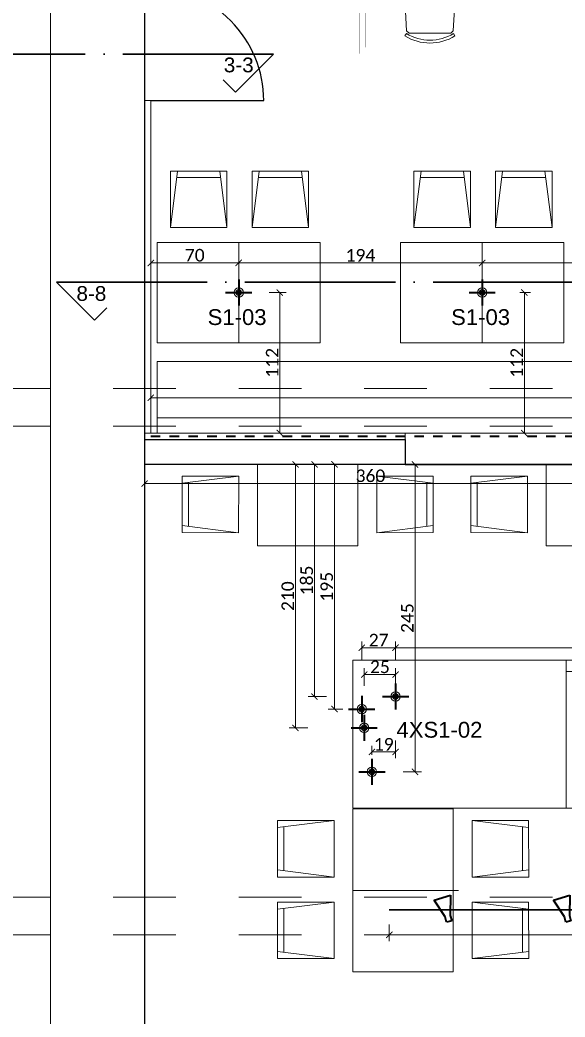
# Model space of a CAD drawing. Header units: centimetres. Extents: x -26724 to 60145, y -23645 to 6771.
# Drawn here: x -6089 to -5655, y 1013 to 1808 of the extents above; entities that cross this region are included whole.
import ezdxf

# ---------------------------------------------------------------- set-up
doc = ezdxf.new("R2010")
doc.units = ezdxf.units.CM
for name, pattern in [('ACAD_ISO04W100', [30, 24, -3, 0, -3]), ('AUSGEZOGEN', [0]), ('DALEKOVOD_VN', [5, 2.5, -2.5])]:
    doc.linetypes.add(name, pattern=pattern)
for name, color, linetype, lineweight in [('2.IZGLED', 7, 'Continuous', 13), ('4.KOTE', 88, 'Continuous', 15), ('IZGLED', 252, 'Continuous', 13), ('namjestaj', 150, 'Continuous', 5), ('zid', 7, 'Continuous', 40)]:
    doc.layers.add(name, color=color, linetype=linetype, lineweight=lineweight)
doc.layers.add('3.IZGLED 2', color=7, linetype='Continuous', lineweight=9, true_color=0x4a4a4a)
doc.layers.add('IZGLED 2', color=253, linetype='Continuous', lineweight=9, true_color=0x828282)
doc.styles.add('0.12', font='arial.ttf', dxfattribs={"height": 0.12})
doc.styles.add('0.15', font='arial.ttf', dxfattribs={"height": 0.15})
doc.styles.get("Standard").update_dxf_attribs({"font": 'calibri.ttf'})
doc.dimstyles.new('ja 1 50', dxfattribs={"dimtxt": 10, "dimasz": 5, "dimexe": 5, "dimexo": 5, "dimgap": 1, "dimtad": 1, "dimdec": 0, "dimtxsty": 'Standard', "dimblk": 'ARCHTICK', "dimcen": 2.5, "dimclrd": 256, "dimclrt": 7, "dimadec": 0, "dimazin": 0, "dimtfac": 1, "dimtdec": 0, "dimtix": 1, "dimtmove": 1, "dimatfit": 3, "dimldrblk": 'ARCHTICK', "dimfxl": 10, "dimfxlon": 1, "dimlwd": 0, "dimlwe": 9, "dimarcsym": 0})

# ---------------------------------------------------------------- blocks, each defined once
blk = doc.blocks.new('efrrf')
at = {"layer": 'IZGLED'}
for q in [(32062.56, -5174.7), (32065.95, -5174.7), (32062.56, -5178.09), (32065.95, -5178.09)]:
    blk.add_line((32064.26, -5176.4), q, dxfattribs=at)
at = {"layer": 'IZGLED', "extrusion": (0, 0, -1)}
for major_axis, start_param, end_param in [((-2.83, 2.83), 3.926991, 7.068583), ((-1.7, 1.7), 4.712389, 10.995574), ((2.83, 2.83), -0.785398, 2.356194)]:
    blk.add_ellipse((32064.26, -5176.4), major_axis=major_axis, ratio=1, start_param=start_param, end_param=end_param, dxfattribs=at)
at = {"layer": 'zid'}
for p, q in [((32064.26, -5187.54), (32064.26, -5165.25)), ((32075.41, -5176.4), (32053.11, -5176.4))]:
    blk.add_line(p, q, dxfattribs=at)
blk = doc.blocks.new('sfsf')
at = {"layer": 'zid'}
for p, q in [((6629802.9, 4926719.6), (6629787.56, 4926723.97)), ((6629787.56, 4926723.97), (6629787.56, 4926710.35)), ((6629807.32, 4926719.81), (6629802.9, 4926719.6)), ((6629807.32, 4926715.42), (6629807.32, 4926719.81)), ((6629787.56, 4926710.35), (6629803.02, 4926715.42)), ((6629803.02, 4926715.42), (6629807.32, 4926715.42))]:
    blk.add_line(p, q, dxfattribs=at)
blk = doc.blocks.new('_ArchTick')
at = {"color": 0, "linetype": 'ByBlock', "const_width": 0.15}
blk.add_lwpolyline([(-0.5, -0.5), (0.5, 0.5)], dxfattribs=at)
blk = doc.blocks.new('*D1952')
at = {"layer": '4.KOTE', "color": 0, "lineweight": 9, "transparency": 16777216}
for p, q in [((-6932.92, 1219), (-6922.82, 1219)), ((-6917.82, 618.87), (-6932.82, 618.87))]:
    blk.add_line(p, q, dxfattribs=at)
at = {"layer": '4.KOTE', "lineweight": 0, "transparency": 16777216}
blk.add_line((-6927.82, 1219), (-6927.82, 618.87), dxfattribs=at)
at = {"layer": 'Defpoints', "color": 0, "transparency": 16777216}
for p in [(-6937.92, 1219), (-6927.82, 618.87), (-5265.1, 618.87, 13.5)]:
    blk.add_point(p, dxfattribs=at)
at = {"layer": '4.KOTE', "lineweight": 0, "transparency": 16777216, "xscale": 5, "yscale": 5, "zscale": 5}
for p, rotation in [((-6927.82, 1219), 90), ((-6927.82, 618.87), 270)]:
    blk.add_blockref('_ArchTick', p, dxfattribs=dict(at, rotation=rotation))
at = {"layer": '4.KOTE', "color": 7, "transparency": 16777216, "insert": (-6933.95, 918.93), "char_height": 10, "attachment_point": 5, "rotation": 90}
blk.add_mtext('600', dxfattribs=at)
blk = doc.blocks.new('*D1989')
at = {"layer": '4.KOTE', "color": 0, "lineweight": 9, "transparency": 16777216}
for p, q in [((-5630.1, 1448.1), (-5630.1, 1433.68)), ((-5990.1, 1440.42), (-5990.1, 1443.68))]:
    blk.add_line(p, q, dxfattribs=at)
at = {"layer": '4.KOTE', "lineweight": 0, "transparency": 16777216}
blk.add_line((-5630.1, 1438.68), (-5990.1, 1438.68), dxfattribs=at)
at = {"layer": 'Defpoints', "color": 0, "transparency": 16777216}
for p in [(-5630.1, 1480.81, 13.5), (-5990.1, 1438.68, 13.5), (-5990.1, 1438.68)]:
    blk.add_point(p, dxfattribs=at)
at = {"layer": '4.KOTE', "lineweight": 0, "transparency": 16777216, "xscale": 5, "yscale": 5, "zscale": 5, "rotation": 180}
blk.add_blockref('_ArchTick', (-5990.1, 1438.68), dxfattribs=at)
at = {"layer": '4.KOTE', "lineweight": 0, "transparency": 16777216, "xscale": 5, "yscale": 5, "zscale": 5}
blk.add_blockref('_ArchTick', (-5630.1, 1438.68), dxfattribs=at)
at = {"layer": '4.KOTE', "color": 7, "transparency": 16777216, "insert": (-5810.1, 1444.81), "char_height": 10, "attachment_point": 5}
blk.add_mtext('360', dxfattribs=at)
blk = doc.blocks.new('*D1990')
at = {"layer": '4.KOTE', "color": 0, "lineweight": 9, "transparency": 16777216}
for p, q in [((-5985.1, 1498.1), (-5985.1, 1511.99)), ((-5265.1, 1499.45), (-5265.1, 1511.99))]:
    blk.add_line(p, q, dxfattribs=at)
at = {"layer": '4.KOTE', "lineweight": 0, "transparency": 16777216}
blk.add_line((-5985.1, 1506.99), (-5265.1, 1506.99), dxfattribs=at)
at = {"layer": 'Defpoints', "color": 0, "transparency": 16777216}
for p in [(-5265.1, 1506.99), (-5265.1, 1491.39, 13.5), (-5985.1, 1478.89, 13.5)]:
    blk.add_point(p, dxfattribs=at)
at = {"layer": '4.KOTE', "lineweight": 0, "transparency": 16777216, "xscale": 5, "yscale": 5, "zscale": 5, "rotation": 180}
blk.add_blockref('_ArchTick', (-5985.1, 1506.99), dxfattribs=at)
at = {"layer": '4.KOTE', "lineweight": 0, "transparency": 16777216, "xscale": 5, "yscale": 5, "zscale": 5}
blk.add_blockref('_ArchTick', (-5265.1, 1506.99), dxfattribs=at)
at = {"layer": '4.KOTE', "color": 7, "transparency": 16777216, "insert": (-5625.1, 1513.12), "char_height": 10, "attachment_point": 5}
blk.add_mtext('720', dxfattribs=at)
blk = doc.blocks.new('*D2001')
at = {"layer": '4.KOTE', "color": 0, "lineweight": 9, "transparency": 16777216}
for p, q in [((-5890.82, 1590.91), (-5877.37, 1590.91)), ((-5886.12, 1478.89), (-5877.37, 1478.89))]:
    blk.add_line(p, q, dxfattribs=at)
at = {"layer": '4.KOTE', "lineweight": 0, "transparency": 16777216}
blk.add_line((-5882.37, 1478.89), (-5882.37, 1590.91), dxfattribs=at)
at = {"layer": 'Defpoints', "color": 0, "transparency": 16777216}
for p in [(-5904.67, 1590.91, 13.5), (-5882.37, 1590.91), (-5889.45, 1478.89, 13.5)]:
    blk.add_point(p, dxfattribs=at)
at = {"layer": '4.KOTE', "lineweight": 0, "transparency": 16777216, "xscale": 5, "yscale": 5, "zscale": 5}
for p, rotation in [((-5882.37, 1590.91), 90), ((-5882.37, 1478.89), 270)]:
    blk.add_blockref('_ArchTick', p, dxfattribs=dict(at, rotation=rotation))
at = {"layer": '4.KOTE', "color": 7, "transparency": 16777216, "insert": (-5888.42, 1534.9), "char_height": 10, "attachment_point": 5, "rotation": 90}
blk.add_mtext('112', dxfattribs=at)
blk = doc.blocks.new('*D2002')
at = {"layer": '4.KOTE', "color": 0, "lineweight": 9, "transparency": 16777216}
for p, q in [((-5691.09, 1590.91), (-5682.53, 1590.91)), ((-5695.79, 1478.89), (-5682.53, 1478.89))]:
    blk.add_line(p, q, dxfattribs=at)
at = {"layer": '4.KOTE', "lineweight": 0, "transparency": 16777216}
blk.add_line((-5687.53, 1590.91), (-5687.53, 1478.89), dxfattribs=at)
at = {"layer": 'Defpoints', "color": 0, "transparency": 16777216}
for p in [(-5710.67, 1590.91, 40.5), (-5708.04, 1478.89, 13.5), (-5687.53, 1478.89)]:
    blk.add_point(p, dxfattribs=at)
at = {"layer": '4.KOTE', "lineweight": 0, "transparency": 16777216, "xscale": 5, "yscale": 5, "zscale": 5}
for p, rotation in [((-5687.53, 1590.91), 90), ((-5687.53, 1478.89), 270)]:
    blk.add_blockref('_ArchTick', p, dxfattribs=dict(at, rotation=rotation))
at = {"layer": '4.KOTE', "color": 7, "transparency": 16777216, "insert": (-5693.58, 1534.9), "char_height": 10, "attachment_point": 5, "rotation": 90}
blk.add_mtext('112', dxfattribs=at)
blk = doc.blocks.new('*D2007')
at = {"layer": '4.KOTE', "color": 0, "lineweight": 9, "transparency": 16777216}
for p, q in [((-5721.1, 1604.53), (-5721.1, 1619.53)), ((-5528.1, 1611.15), (-5528.1, 1619.53))]:
    blk.add_line(p, q, dxfattribs=at)
at = {"layer": '4.KOTE', "lineweight": 0, "transparency": 16777216}
blk.add_line((-5528.1, 1614.53), (-5721.1, 1614.53), dxfattribs=at)
at = {"layer": 'Defpoints', "color": 0, "transparency": 16777216}
for p in [(-5721.1, 1614.53), (-5721.1, 1599.29), (-5528.1, 1601.34, 27)]:
    blk.add_point(p, dxfattribs=at)
at = {"layer": '4.KOTE', "lineweight": 0, "transparency": 16777216, "xscale": 5, "yscale": 5, "zscale": 5, "rotation": 180}
blk.add_blockref('_ArchTick', (-5721.1, 1614.53), dxfattribs=at)
at = {"layer": '4.KOTE', "lineweight": 0, "transparency": 16777216, "xscale": 5, "yscale": 5, "zscale": 5}
blk.add_blockref('_ArchTick', (-5528.1, 1614.53), dxfattribs=at)
at = {"layer": '4.KOTE', "color": 7, "transparency": 16777216, "insert": (-5624.6, 1620.65), "char_height": 10, "attachment_point": 5}
blk.add_mtext('193', dxfattribs=at)
blk = doc.blocks.new('*D2008')
at = {"layer": '4.KOTE', "color": 0, "lineweight": 9, "transparency": 16777216}
for p, q in [((-5915.1, 1604.53), (-5915.1, 1619.53)), ((-5721.1, 1604.53), (-5721.1, 1619.53))]:
    blk.add_line(p, q, dxfattribs=at)
at = {"layer": '4.KOTE', "lineweight": 0, "transparency": 16777216}
blk.add_line((-5721.1, 1614.53), (-5915.1, 1614.53), dxfattribs=at)
at = {"layer": 'Defpoints', "color": 0, "transparency": 16777216}
for p in [(-5915.1, 1614.53), (-5915.1, 1599.29), (-5721.1, 1599.29)]:
    blk.add_point(p, dxfattribs=at)
at = {"layer": '4.KOTE', "lineweight": 0, "transparency": 16777216, "xscale": 5, "yscale": 5, "zscale": 5, "rotation": 180}
blk.add_blockref('_ArchTick', (-5915.1, 1614.53), dxfattribs=at)
at = {"layer": '4.KOTE', "lineweight": 0, "transparency": 16777216, "xscale": 5, "yscale": 5, "zscale": 5}
blk.add_blockref('_ArchTick', (-5721.1, 1614.53), dxfattribs=at)
at = {"layer": '4.KOTE', "color": 7, "transparency": 16777216, "insert": (-5818.1, 1620.65), "char_height": 10, "attachment_point": 5}
blk.add_mtext('194', dxfattribs=at)
blk = doc.blocks.new('*D2009')
at = {"layer": '4.KOTE', "color": 0, "lineweight": 9, "transparency": 16777216}
for p, q in [((-5985.1, 1604.53), (-5985.1, 1619.53)), ((-5915.1, 1604.53), (-5915.1, 1619.53))]:
    blk.add_line(p, q, dxfattribs=at)
at = {"layer": '4.KOTE', "lineweight": 0, "transparency": 16777216}
blk.add_line((-5915.1, 1614.53), (-5985.1, 1614.53), dxfattribs=at)
at = {"layer": 'Defpoints', "color": 0, "transparency": 16777216}
for p in [(-5985.1, 1614.53), (-5985.1, 1599.29), (-5915.1, 1599.29)]:
    blk.add_point(p, dxfattribs=at)
at = {"layer": '4.KOTE', "lineweight": 0, "transparency": 16777216, "xscale": 5, "yscale": 5, "zscale": 5, "rotation": 180}
blk.add_blockref('_ArchTick', (-5985.1, 1614.53), dxfattribs=at)
at = {"layer": '4.KOTE', "lineweight": 0, "transparency": 16777216, "xscale": 5, "yscale": 5, "zscale": 5}
blk.add_blockref('_ArchTick', (-5915.1, 1614.53), dxfattribs=at)
at = {"layer": '4.KOTE', "color": 7, "transparency": 16777216, "insert": (-5950.1, 1620.65), "char_height": 10, "attachment_point": 5}
blk.add_mtext('70', dxfattribs=at)
blk = doc.blocks.new('*D2010')
at = {"layer": '4.KOTE', "color": 0, "lineweight": 9, "transparency": 16777216}
for p, q in [((-5790.1, 1298.37), (-5790.1, 1312.82)), ((-5265.1, 1298.37), (-5265.1, 1312.82))]:
    blk.add_line(p, q, dxfattribs=at)
at = {"layer": '4.KOTE', "lineweight": 0, "transparency": 16777216}
blk.add_line((-5790.1, 1307.82), (-5265.1, 1307.82), dxfattribs=at)
at = {"layer": 'Defpoints', "color": 0, "transparency": 16777216}
for p in [(-5265.1, 1307.82), (-5790.1, 1264.31, 13.5), (-5265.1, 1264.31, 13.5)]:
    blk.add_point(p, dxfattribs=at)
at = {"layer": '4.KOTE', "lineweight": 0, "transparency": 16777216, "xscale": 5, "yscale": 5, "zscale": 5, "rotation": 180}
blk.add_blockref('_ArchTick', (-5790.1, 1307.82), dxfattribs=at)
at = {"layer": '4.KOTE', "lineweight": 0, "transparency": 16777216, "xscale": 5, "yscale": 5, "zscale": 5}
blk.add_blockref('_ArchTick', (-5265.1, 1307.82), dxfattribs=at)
at = {"layer": '4.KOTE', "color": 7, "transparency": 16777216, "insert": (-5527.6, 1313.94), "char_height": 10, "attachment_point": 5}
blk.add_mtext('525', dxfattribs=at)
blk = doc.blocks.new('*D2011')
at = {"layer": '4.KOTE', "color": 0, "lineweight": 9, "transparency": 16777216}
for p, q in [((-5817.1, 1298.2), (-5817.1, 1312.82)), ((-5790.1, 1298.37), (-5790.1, 1312.82))]:
    blk.add_line(p, q, dxfattribs=at)
at = {"layer": '4.KOTE', "lineweight": 0, "transparency": 16777216}
blk.add_line((-5790.1, 1307.82), (-5817.1, 1307.82), dxfattribs=at)
at = {"layer": 'Defpoints', "color": 0, "transparency": 16777216}
for p in [(-5817.1, 1307.82), (-5790.1, 1264.31, 13.5), (-5817.1, 1254.31, 13.5)]:
    blk.add_point(p, dxfattribs=at)
at = {"layer": '4.KOTE', "lineweight": 0, "transparency": 16777216, "xscale": 5, "yscale": 5, "zscale": 5, "rotation": 180}
blk.add_blockref('_ArchTick', (-5817.1, 1307.82), dxfattribs=at)
at = {"layer": '4.KOTE', "lineweight": 0, "transparency": 16777216, "xscale": 5, "yscale": 5, "zscale": 5}
blk.add_blockref('_ArchTick', (-5790.1, 1307.82), dxfattribs=at)
at = {"layer": '4.KOTE', "color": 7, "transparency": 16777216, "insert": (-5803.6, 1313.89), "char_height": 10, "attachment_point": 5}
blk.add_mtext('27', dxfattribs=at)
blk = doc.blocks.new('*D2012')
at = {"layer": '4.KOTE', "color": 0, "lineweight": 9, "transparency": 16777216}
for p, q in [((-5815.1, 1277.29), (-5815.1, 1291.38)), ((-5790.1, 1277.61), (-5790.1, 1291.38))]:
    blk.add_line(p, q, dxfattribs=at)
at = {"layer": '4.KOTE', "lineweight": 0, "transparency": 16777216}
blk.add_line((-5815.1, 1286.38), (-5790.1, 1286.38), dxfattribs=at)
at = {"layer": 'Defpoints', "color": 0, "transparency": 16777216}
for p in [(-5790.1, 1286.38), (-5790.1, 1260.08, 13.5), (-5815.1, 1254.31, 13.5)]:
    blk.add_point(p, dxfattribs=at)
at = {"layer": '4.KOTE', "lineweight": 0, "transparency": 16777216, "xscale": 5, "yscale": 5, "zscale": 5, "rotation": 180}
blk.add_blockref('_ArchTick', (-5815.1, 1286.38), dxfattribs=at)
at = {"layer": '4.KOTE', "lineweight": 0, "transparency": 16777216, "xscale": 5, "yscale": 5, "zscale": 5}
blk.add_blockref('_ArchTick', (-5790.1, 1286.38), dxfattribs=at)
at = {"layer": '4.KOTE', "color": 7, "transparency": 16777216, "insert": (-5802.6, 1292.5), "char_height": 10, "attachment_point": 5}
blk.add_mtext('25', dxfattribs=at)
blk = doc.blocks.new('*D2013')
at = {"layer": '4.KOTE', "color": 0, "lineweight": 9, "transparency": 16777216}
for p, q in [((-5790.1, 1233.87), (-5790.1, 1219.71)), ((-5808.94, 1222.36), (-5808.94, 1229.71))]:
    blk.add_line(p, q, dxfattribs=at)
at = {"layer": '4.KOTE', "lineweight": 0, "transparency": 16777216}
blk.add_line((-5808.94, 1224.71), (-5790.1, 1224.71), dxfattribs=at)
at = {"layer": 'Defpoints', "color": 0, "transparency": 16777216}
for p in [(-5790.1, 1258.46, 13.5), (-5790.1, 1224.71), (-5808.94, 1219.31, 13.5)]:
    blk.add_point(p, dxfattribs=at)
at = {"layer": '4.KOTE', "lineweight": 0, "transparency": 16777216, "xscale": 5, "yscale": 5, "zscale": 5, "rotation": 180}
blk.add_blockref('_ArchTick', (-5808.94, 1224.71), dxfattribs=at)
at = {"layer": '4.KOTE', "lineweight": 0, "transparency": 16777216, "xscale": 5, "yscale": 5, "zscale": 5}
blk.add_blockref('_ArchTick', (-5790.1, 1224.71), dxfattribs=at)
at = {"layer": '4.KOTE', "color": 7, "transparency": 16777216, "insert": (-5799.52, 1230.83), "char_height": 10, "attachment_point": 5}
blk.add_mtext('19', dxfattribs=at)
blk = doc.blocks.new('*D2014')
at = {"layer": '4.KOTE', "color": 0, "lineweight": 9, "transparency": 16777216}
for p, q in [((-5844.92, 1453.89), (-5859.7, 1453.89)), ((-5845.08, 1268.89), (-5859.7, 1268.89))]:
    blk.add_line(p, q, dxfattribs=at)
at = {"layer": '4.KOTE', "lineweight": 0, "transparency": 16777216}
blk.add_line((-5854.7, 1268.89), (-5854.7, 1453.89), dxfattribs=at)
at = {"layer": 'Defpoints', "color": 0, "transparency": 16777216}
for p in [(-5854.7, 1453.89), (-5782.6, 1453.89, 13.5), (-5800.53, 1268.89, 13.5)]:
    blk.add_point(p, dxfattribs=at)
at = {"layer": '4.KOTE', "lineweight": 0, "transparency": 16777216, "xscale": 5, "yscale": 5, "zscale": 5}
for p, rotation in [((-5854.7, 1453.89), 90), ((-5854.7, 1268.89), 270)]:
    blk.add_blockref('_ArchTick', p, dxfattribs=dict(at, rotation=rotation))
at = {"layer": '4.KOTE', "color": 7, "transparency": 16777216, "insert": (-5860.82, 1361.39), "char_height": 10, "attachment_point": 5, "rotation": 90}
blk.add_mtext('185', dxfattribs=at)
blk = doc.blocks.new('*D2015')
at = {"layer": '4.KOTE', "color": 0, "lineweight": 9, "transparency": 16777216}
for p, q in [((-5836.56, 1453.89), (-5843.8, 1453.89)), ((-5832.26, 1258.89), (-5843.8, 1258.89))]:
    blk.add_line(p, q, dxfattribs=at)
at = {"layer": '4.KOTE', "lineweight": 0, "transparency": 16777216}
blk.add_line((-5838.8, 1453.89), (-5838.8, 1258.89), dxfattribs=at)
at = {"layer": 'Defpoints', "color": 0, "transparency": 16777216}
for p in [(-5833.53, 1453.89, 13.5), (-5838.8, 1258.89), (-5827.53, 1258.89, 13.5)]:
    blk.add_point(p, dxfattribs=at)
at = {"layer": '4.KOTE', "lineweight": 0, "transparency": 16777216, "xscale": 5, "yscale": 5, "zscale": 5}
for p, rotation in [((-5838.8, 1453.89), 90), ((-5838.8, 1258.89), 270)]:
    blk.add_blockref('_ArchTick', p, dxfattribs=dict(at, rotation=rotation))
at = {"layer": '4.KOTE', "color": 7, "transparency": 16777216, "insert": (-5844.92, 1356.39), "char_height": 10, "attachment_point": 5, "rotation": 90}
blk.add_mtext('195', dxfattribs=at)
blk = doc.blocks.new('*D2016')
at = {"layer": '4.KOTE', "color": 0, "lineweight": 9, "transparency": 16777216}
for p, q in [((-5860.27, 1453.89), (-5874.84, 1453.89)), ((-5860.11, 1243.89), (-5874.84, 1243.89))]:
    blk.add_line(p, q, dxfattribs=at)
at = {"layer": '4.KOTE', "lineweight": 0, "transparency": 16777216}
blk.add_line((-5869.84, 1243.89), (-5869.84, 1453.89), dxfattribs=at)
at = {"layer": 'Defpoints', "color": 0, "transparency": 16777216}
for p in [(-5869.84, 1453.89), (-5820.1, 1453.89, 13.5), (-5804.67, 1243.89, 13.5)]:
    blk.add_point(p, dxfattribs=at)
at = {"layer": '4.KOTE', "lineweight": 0, "transparency": 16777216, "xscale": 5, "yscale": 5, "zscale": 5}
for p, rotation in [((-5869.84, 1453.89), 90), ((-5869.84, 1243.89), 270)]:
    blk.add_blockref('_ArchTick', p, dxfattribs=dict(at, rotation=rotation))
at = {"layer": '4.KOTE', "color": 7, "transparency": 16777216, "insert": (-5875.96, 1348.89), "char_height": 10, "attachment_point": 5, "rotation": 90}
blk.add_mtext('210', dxfattribs=at)
blk = doc.blocks.new('*D2017')
at = {"layer": '4.KOTE', "color": 0, "lineweight": 9, "transparency": 16777216}
for p, q in [((-5783.9, 1453.89), (-5769.58, 1453.89)), ((-5784.06, 1208.89), (-5769.58, 1208.89))]:
    blk.add_line(p, q, dxfattribs=at)
at = {"layer": '4.KOTE', "lineweight": 0, "transparency": 16777216}
blk.add_line((-5774.58, 1208.89), (-5774.58, 1453.89), dxfattribs=at)
at = {"layer": 'Defpoints', "color": 0, "transparency": 16777216}
for p in [(-5812.79, 1453.89, 13.5), (-5774.58, 1453.89), (-5819.36, 1208.89, 13.5)]:
    blk.add_point(p, dxfattribs=at)
at = {"layer": '4.KOTE', "lineweight": 0, "transparency": 16777216, "xscale": 5, "yscale": 5, "zscale": 5}
for p, rotation in [((-5774.58, 1453.89), 90), ((-5774.58, 1208.89), 270)]:
    blk.add_blockref('_ArchTick', p, dxfattribs=dict(at, rotation=rotation))
at = {"layer": '4.KOTE', "color": 7, "transparency": 16777216, "insert": (-5780.7, 1331.39), "char_height": 10, "attachment_point": 5, "rotation": 90}
blk.add_mtext('245', dxfattribs=at)
blk = doc.blocks.new('*D2018')
at = {"layer": '4.KOTE', "color": 0, "lineweight": 9, "transparency": 16777216}
for p, q in [((-5795.1, 1087.09), (-5795.1, 1073.89)), ((-5320.1, 1087.09), (-5320.1, 1073.89))]:
    blk.add_line(p, q, dxfattribs=at)
at = {"layer": '4.KOTE', "lineweight": 0, "transparency": 16777216}
blk.add_line((-5795.1, 1078.89), (-5320.1, 1078.89), dxfattribs=at)
at = {"layer": 'Defpoints', "color": 0, "transparency": 16777216}
for p in [(-5795.1, 1098.89, 13.5), (-5320.1, 1098.89, 13.5), (-5320.1, 1078.89)]:
    blk.add_point(p, dxfattribs=at)
at = {"layer": '4.KOTE', "lineweight": 0, "transparency": 16777216, "xscale": 5, "yscale": 5, "zscale": 5, "rotation": 180}
blk.add_blockref('_ArchTick', (-5795.1, 1078.89), dxfattribs=at)
at = {"layer": '4.KOTE', "lineweight": 0, "transparency": 16777216, "xscale": 5, "yscale": 5, "zscale": 5}
blk.add_blockref('_ArchTick', (-5320.1, 1078.89), dxfattribs=at)
at = {"layer": '4.KOTE', "color": 7, "transparency": 16777216, "insert": (-5557.6, 1084.96), "char_height": 10, "attachment_point": 5}
blk.add_mtext('475', dxfattribs=at)
blk = doc.blocks.new('*D2089')
at = {"layer": '4.KOTE', "color": 0, "lineweight": 9, "transparency": 16777216}
for p, q in [((-6.71, 1833.89), (-18.93, 1833.89)), ((-23.93, 1743.89), (-8.93, 1743.89))]:
    blk.add_line(p, q, dxfattribs=at)
at = {"layer": '4.KOTE', "lineweight": 0, "transparency": 16777216}
blk.add_line((-13.93, 1833.89), (-13.93, 1743.89), dxfattribs=at)
at = {"layer": 'Defpoints', "color": 0, "transparency": 16777216}
for p in [(0, 1833.89, 13.5), (-18710.07, 1743.89, 13.5), (-13.93, 1743.89)]:
    blk.add_point(p, dxfattribs=at)
at = {"layer": '4.KOTE', "lineweight": 0, "transparency": 16777216, "xscale": 5, "yscale": 5, "zscale": 5}
for p, rotation in [((-13.93, 1833.89), 90), ((-13.93, 1743.89), 270)]:
    blk.add_blockref('_ArchTick', p, dxfattribs=dict(at, rotation=rotation))
at = {"layer": '4.KOTE', "color": 7, "transparency": 16777216, "insert": (-20.05, 1788.89), "char_height": 10, "attachment_point": 5, "rotation": 90}
blk.add_mtext('90', dxfattribs=at)

msp = doc.modelspace()

# ---------------------------------------------------------------- linework, layer by layer
at = {"color": 3, "elevation": 13.5}
msp.add_lwpolyline([(-7270.1, 2263.89), (-6735.1, 2263.89), (-6735.1, 2213.89), (-6720.1, 2213.89), (-6465.1, 2213.89), (-6465.1, 2298.89), (-6230.1, 2298.89), (-6230.01, 2278.89), (-5990.01, 2278.89), (-5990.1, 858.89), (-6235.1, 858.89), (-6235.1, 713.89), (-6315.1, 713.89), (-6315.1, 574.88), (-6500.1, 573.89), (-6500.1, 713.89), (-6515.1, 713.89), (-6515.1, 611.89), (-7118.01, 611.86), (-7118.01, 761.85), (-7130.01, 761.85), (-7130.01, 611.85), (-7270.01, 611.84), (-7270.01, 2263.89)], dxfattribs=at)
at = {"color": 4, "elevation": 13.5}
msp.add_lwpolyline([(-5265.1, 2288.89), (-5990.1, 2288.89), (-5990.1, 1473.89), (-5782.6, 1473.89), (-5782.6, 1453.89), (-5472.6, 1453.89), (-5472.6, 1473.89), (-5265.1, 1473.89), (-5265.1, 2288.89)], dxfattribs=at)
at = {"color": 2, "elevation": 13.5}
msp.add_lwpolyline([(-5265.1, 1453.89), (-5990.1, 1453.89), (-5990.1, 858.89), (-5850.1, 858.89), (-5850.1, 618.87), (-5265.1, 618.87), (-5265.1, 1454.89)], dxfattribs=at)
at = {"layer": '2.IZGLED', "color": 241, "ltscale": 12, "true_color": 0xf7abae, "const_width": 0.1, "elevation": 13.5}
msp.add_lwpolyline([(-5708.85, 1986.33), (-5708.85, 1781.33), (-5818.85, 1781.33), (-5818.85, 1986.33), (-5708.85, 1986.33)], dxfattribs=at)
msp.add_lwpolyline([(-5713.85, 1981.33), (-5713.85, 1786.33), (-5813.85, 1786.33), (-5813.85, 1981.33)], close=True, dxfattribs=at)
at = {"layer": '3.IZGLED 2', "elevation": 13.5}
for points in [[(-6615.1, 1818.89), (-6065.1, 1818.89), (-6065.1, 858.89), (-6235.1, 858.89), (-6235.1, 713.89), (-6315.1, 713.89), (-6315.1, 573.89), (-6500.1, 573.89), (-6500.1, 713.89), (-6515.1, 713.89), (-6515.09, 611.89), (-6615.1, 611.88), (-6615.1, 1818.89)], [(-5654.1, 1288.89), (-5385.1, 1288.89), (-5385.1, 1297.89), (-5824.1, 1297.89), (-5824.1, 1179.89), (-5265.1, 1179.89)]]:
    msp.add_lwpolyline(points, dxfattribs=at)
msp.add_lwpolyline([(-5824.1, 1297.89), (-5654.1, 1297.89), (-5654.1, 1179.89), (-5824.1, 1179.89)], close=True, dxfattribs=at)
at = {"layer": 'IZGLED 2', "transparency": 33554687}
for p, q in [((-5783.47, 1837.6, 13.5), (-5781.36, 1799.63, 13.5)), ((-5742.01, 1837.6, 13.5), (-5744.12, 1799.63, 13.5)), ((-5782.66, 1795.47, 13.5), (-5781.44, 1797.44, 13.5)), ((-5781.36, 1799.63, 13.5), (-5779.4, 1797.78, 13.5)), ((-5746.07, 1797.78, 13.5), (-5779.4, 1797.78, 13.5)), ((-5746.07, 1797.78, 13.5), (-5744.12, 1799.63, 13.5)), ((-5742.8, 1795.47, 13.5), (-5744.02, 1797.44, 13.5)), ((-5969.48, 1642.74, 13.5), (-5963.83, 1687.74, 13.5)), ((-5969.46, 1687.74, 13.5), (-5969.48, 1642.74, 13.5)), ((-5924.46, 1687.72, 13.5), (-5969.46, 1687.74, 13.5)), ((-5969.46, 1687.74, 13.5), (-5969.46, 1687.74, 13.5)), ((-5930.08, 1687.72, 13.5), (-5924.48, 1642.72, 13.5)), ((-5924.48, 1642.72, 13.5), (-5924.46, 1687.72, 13.5)), ((-5904.48, 1642.74, 13.5), (-5898.83, 1687.74, 13.5)), ((-5904.46, 1687.74, 13.5), (-5904.48, 1642.74, 13.5)), ((-5859.46, 1687.72, 13.5), (-5904.46, 1687.74, 13.5)), ((-5904.46, 1687.74, 13.5), (-5904.46, 1687.74, 13.5)), ((-5865.08, 1687.72, 13.5), (-5859.48, 1642.72, 13.5)), ((-5859.48, 1642.72, 13.5), (-5859.46, 1687.72, 13.5)), ((-5775.48, 1642.74, 27), (-5769.83, 1687.74, 27)), ((-5775.46, 1687.74, 27), (-5775.48, 1642.74, 27)), ((-5730.46, 1687.72, 27), (-5775.46, 1687.74, 27)), ((-5775.46, 1687.74, 27), (-5775.46, 1687.74, 27)), ((-5736.08, 1687.72, 27), (-5730.48, 1642.72, 27)), ((-5730.48, 1642.72, 27), (-5730.46, 1687.72, 27)), ((-5710.48, 1642.74, 27), (-5704.83, 1687.74, 27)), ((-5710.46, 1687.74, 27), (-5710.48, 1642.74, 27)), ((-5665.46, 1687.72, 27), (-5710.46, 1687.74, 27)), ((-5710.46, 1687.74, 27), (-5710.46, 1687.74, 27)), ((-5671.08, 1687.72, 27), (-5665.48, 1642.72, 27)), ((-5665.48, 1642.72, 27), (-5665.46, 1687.72, 27)), ((-5929.46, 1682.72, 13.5), (-5964.46, 1682.74, 13.5)), ((-5864.46, 1682.72, 13.5), (-5899.46, 1682.74, 13.5)), ((-5735.46, 1682.72, 27), (-5770.46, 1682.74, 27)), ((-5670.46, 1682.72, 27), (-5705.46, 1682.74, 27)), ((-5969.48, 1642.74, 13.5), (-5924.48, 1642.72, 13.5)), ((-5904.48, 1642.74, 13.5), (-5859.48, 1642.72, 13.5)), ((-5775.48, 1642.74, 27), (-5730.48, 1642.72, 27)), ((-5710.48, 1642.74, 27), (-5665.48, 1642.72, 27)), ((-5980.1, 1550.91, 13.5), (-5980.1, 1630.91, 13.5)), ((-5980.1, 1630.91, 13.5), (-5915.1, 1630.91, 13.5)), ((-5915.1, 1630.91, 13.5), (-5915.1, 1550.91, 13.5)), ((-5915.1, 1550.91, 13.5), (-5915.1, 1630.91, 13.5)), ((-5915.1, 1630.91, 13.5), (-5850.1, 1630.91, 13.5)), ((-5850.1, 1630.91, 13.5), (-5850.1, 1550.91, 13.5)), ((-5915.1, 1550.91, 13.5), (-5980.1, 1550.91, 13.5)), ((-5980.1, 1550.91, 13.5), (-5980.1, 1550.91, 13.5)), ((-5850.1, 1550.91, 13.5), (-5915.1, 1550.91, 13.5)), ((-5915.1, 1550.91, 13.5), (-5915.1, 1550.91, 13.5)), ((-5980.1, 1478.89, 13.5), (-5980.1, 1535.98, 13.5)), ((-5270.1, 1535.98, 13.5), (-5980.1, 1535.98, 13.5)), ((-5980.1, 1490.96, 13.5), (-5270.1, 1490.96, 13.5)), ((-5980.1, 1478.89, 13.5), (-5270.1, 1478.89, 13.5))]:
    msp.add_line(p, q, dxfattribs=at)
at = {"layer": 'IZGLED 2', "color": 5, "linetype": 'ACAD_ISO04W100', "lineweight": 35, "ltscale": 5}
for p, q in [((-5887.28, 1781.07), (-6833.46, 1781.07)), ((-6060.31, 1599.29), (-5114.13, 1599.29))]:
    msp.add_line(p, q, dxfattribs=at)
at = {"layer": 'IZGLED 2', "color": 5, "lineweight": 35}
for p, q in [((-5887.28, 1781.07), (-5917.73, 1750.62)), ((-5927.5, 1760.39), (-5917.73, 1750.62)), ((-6060.31, 1599.29), (-6029.86, 1568.84)), ((-6020.09, 1578.61), (-6029.86, 1568.84))]:
    msp.add_line(p, q, dxfattribs=at)
at = {"layer": 'IZGLED 2'}
for p, q in [((-5990.1, 1473.89, 13.5), (-5990.1, 1743.89, 13.5)), ((-5985.1, 1743.89, 13.5), (-5990.1, 1743.89, 13.5)), ((-5985.1, 1478.89, 13.5), (-5985.1, 1743.89, 13.5)), ((-5265.1, 1478.89, 13.5), (-5985.1, 1478.89, 13.5)), ((-5782.6, 1473.89, 13.5), (-5990.1, 1473.89, 13.5))]:
    msp.add_line(p, q, dxfattribs=at)
at = {"layer": 'IZGLED 2', "lineweight": 25, "ltscale": 12}
msp.add_line((-5985.1, 1743.89, 13.5), (-5895.1, 1743.89, 13.5), dxfattribs=at)
at = {"layer": 'IZGLED 2', "linetype": 'DALEKOVOD_VN', "ltscale": 20}
for p, q in [((-5265.1, 1514.39, 13.5), (-6465.1, 1514.39, 13.5)), ((-5265.1, 1484.39, 13.5), (-6465.1, 1484.39, 13.5)), ((-5265.1, 1108.89, 13.5), (-6465.1, 1108.89, 13.5)), ((-5265.1, 1078.89, 13.5), (-6465.1, 1078.89, 13.5))]:
    msp.add_line(p, q, dxfattribs=at)
at = {"layer": 'IZGLED 2', "linetype": 'AUSGEZOGEN', "lineweight": 18, "transparency": 33554687}
for p, q in [((-5900.1, 1388.89, 13.5), (-5900.1, 1453.89, 13.5)), ((-5900.1, 1453.89, 13.5), (-5820.1, 1453.89, 13.5)), ((-5820.1, 1453.89, 13.5), (-5820.1, 1388.89, 13.5)), ((-5670.1, 1388.89, 13.5), (-5670.1, 1453.89, 13.5)), ((-5670.1, 1453.89, 13.5), (-5590.1, 1453.89, 13.5)), ((-5960.1, 1444.53, 13.5), (-5960.12, 1399.53, 13.5)), ((-5915.1, 1444.51, 13.5), (-5960.1, 1444.53, 13.5)), ((-5960.1, 1438.9, 13.5), (-5915.1, 1444.51, 13.5)), ((-5955.1, 1439.53, 13.5), (-5955.12, 1404.53, 13.5)), ((-5915.12, 1399.51, 13.5), (-5915.1, 1444.51, 13.5)), ((-5805.1, 1444.51, 13.5), (-5760.1, 1444.53, 13.5)), ((-5760.1, 1438.9, 13.5), (-5805.1, 1444.51, 13.5)), ((-5805.08, 1399.51, 13.5), (-5805.1, 1444.51, 13.5)), ((-5765.1, 1439.53, 13.5), (-5765.08, 1404.53, 13.5)), ((-5760.1, 1444.53, 13.5), (-5760.08, 1399.53, 13.5)), ((-5730.1, 1444.53, 13.5), (-5730.12, 1399.53, 13.5)), ((-5685.1, 1444.51, 13.5), (-5730.1, 1444.53, 13.5)), ((-5730.1, 1438.9, 13.5), (-5685.1, 1444.51, 13.5)), ((-5725.1, 1439.53, 13.5), (-5725.12, 1404.53, 13.5)), ((-5685.12, 1399.51, 13.5), (-5685.1, 1444.51, 13.5)), ((-5915.12, 1399.51, 13.5), (-5960.12, 1405.15, 13.5)), ((-5960.12, 1399.53, 13.5), (-5915.12, 1399.51, 13.5)), ((-5960.12, 1399.53, 13.5), (-5960.12, 1399.53, 13.5)), ((-5805.08, 1399.51, 13.5), (-5760.08, 1405.15, 13.5)), ((-5760.08, 1399.53, 13.5), (-5805.08, 1399.51, 13.5)), ((-5760.08, 1399.53, 13.5), (-5760.08, 1399.53, 13.5)), ((-5685.12, 1399.51, 13.5), (-5730.12, 1405.15, 13.5)), ((-5730.12, 1399.53, 13.5), (-5685.12, 1399.51, 13.5)), ((-5730.12, 1399.53, 13.5), (-5730.12, 1399.53, 13.5)), ((-5820.1, 1388.89, 13.5), (-5900.1, 1388.89, 13.5)), ((-5820.1, 1388.89, 13.5), (-5820.1, 1388.89, 13.5)), ((-5590.1, 1388.89, 13.5), (-5670.1, 1388.89, 13.5)), ((-5824.1, 1114.35, 13.5), (-5824.1, 1179.35, 13.5)), ((-5824.1, 1179.35, 13.5), (-5744.1, 1179.35, 13.5)), ((-5744.1, 1179.35, 13.5), (-5744.1, 1114.35, 13.5)), ((-5884.1, 1169.99, 13.5), (-5884.12, 1124.99, 13.5)), ((-5839.1, 1169.97, 13.5), (-5884.1, 1169.99, 13.5)), ((-5884.1, 1164.36, 13.5), (-5839.1, 1169.97, 13.5)), ((-5839.12, 1124.97, 13.5), (-5839.1, 1169.97, 13.5)), ((-5729.1, 1169.97, 13.5), (-5684.1, 1169.99, 13.5)), ((-5684.1, 1164.36, 13.5), (-5729.1, 1169.97, 13.5)), ((-5729.08, 1124.97, 13.5), (-5729.1, 1169.97, 13.5)), ((-5684.1, 1169.99, 13.5), (-5684.08, 1124.99, 13.5)), ((-5879.1, 1164.99, 13.5), (-5879.12, 1129.99, 13.5)), ((-5689.1, 1164.99, 13.5), (-5689.08, 1129.99, 13.5)), ((-5839.12, 1124.97, 13.5), (-5884.12, 1130.61, 13.5)), ((-5729.08, 1124.97, 13.5), (-5684.08, 1130.61, 13.5)), ((-5884.12, 1124.99, 13.5), (-5839.12, 1124.97, 13.5)), ((-5884.12, 1124.99, 13.5), (-5884.12, 1124.99, 13.5)), ((-5684.08, 1124.99, 13.5), (-5729.08, 1124.97, 13.5)), ((-5684.08, 1124.99, 13.5), (-5684.08, 1124.99, 13.5)), ((-5824.1, 1049.35, 13.5), (-5824.1, 1114.35, 13.5)), ((-5824.1, 1114.35, 13.5), (-5744.1, 1114.35, 13.5)), ((-5740.1, 1114.35, 13.5), (-5820.1, 1114.35, 13.5)), ((-5744.1, 1114.35, 13.5), (-5744.1, 1049.35, 13.5)), ((-5740.1, 1114.35, 13.5), (-5740.1, 1114.35, 13.5)), ((-5884.1, 1104.99, 13.5), (-5884.12, 1059.99, 13.5)), ((-5839.1, 1104.97, 13.5), (-5884.1, 1104.99, 13.5)), ((-5884.1, 1099.36, 13.5), (-5839.1, 1104.97, 13.5)), ((-5839.12, 1059.97, 13.5), (-5839.1, 1104.97, 13.5)), ((-5729.1, 1104.97, 13.5), (-5684.1, 1104.99, 13.5)), ((-5684.1, 1099.36, 13.5), (-5729.1, 1104.97, 13.5)), ((-5729.08, 1059.97, 13.5), (-5729.1, 1104.97, 13.5)), ((-5684.1, 1104.99, 13.5), (-5684.08, 1059.99, 13.5)), ((-5879.1, 1099.99, 13.5), (-5879.12, 1064.99, 13.5)), ((-5689.1, 1099.99, 13.5), (-5689.08, 1064.99, 13.5)), ((-5839.12, 1059.97, 13.5), (-5884.12, 1065.61, 13.5)), ((-5729.08, 1059.97, 13.5), (-5684.08, 1065.61, 13.5)), ((-5884.12, 1059.99, 13.5), (-5839.12, 1059.97, 13.5)), ((-5884.12, 1059.99, 13.5), (-5884.12, 1059.99, 13.5)), ((-5684.08, 1059.99, 13.5), (-5729.08, 1059.97, 13.5)), ((-5684.08, 1059.99, 13.5), (-5684.08, 1059.99, 13.5)), ((-5744.1, 1049.35, 13.5), (-5824.1, 1049.35, 13.5)), ((-5744.1, 1049.35, 13.5), (-5744.1, 1049.35, 13.5))]:
    msp.add_line(p, q, dxfattribs=at)
at = {"layer": 'IZGLED 2', "ltscale": 12, "elevation": 13.5}
msp.add_lwpolyline([(-6615.1, 1818.89), (-6065.1, 1818.89), (-6065.1, 858.89)], dxfattribs=at)
at = {"layer": 'IZGLED 2', "transparency": 33554687, "elevation": 27}
for points in [[(-5721.1, 1630.91), (-5721.1, 1550.91), (-5786.1, 1550.91), (-5786.1, 1630.91)], [(-5656.1, 1630.91), (-5656.1, 1550.91), (-5721.1, 1550.91), (-5721.1, 1630.91)]]:
    msp.add_lwpolyline(points, close=True, dxfattribs=at)
at = {"layer": 'IZGLED 2', "elevation": 13.5}
msp.add_lwpolyline([(-5265.1, 1478.89), (-5990.1, 1478.89), (-5990.1, 1453.89), (-5265.1, 1453.89)], dxfattribs=at)
at = {"layer": 'IZGLED 2', "lineweight": 25, "ltscale": 12}
msp.add_arc((-5985.1, 1743.89, 13.5), 90, 0, 90.00026, dxfattribs=at)
at = {"layer": 'IZGLED 2', "transparency": 33554687}
for radius in [35.5, 37.82]:
    msp.add_arc((-5762.73, 1827.61, 13.5), radius, 238.19737, 301.80263, dxfattribs=at)
at = {"layer": 'namjestaj', "color": 240, "true_color": 0xed1f24, "elevation": 13.5}
msp.add_lwpolyline([(-5472.6, 1453.89), (-5472.6, 1478.89), (-5782.6, 1478.89), (-5782.6, 1453.89)], close=True, dxfattribs=at)
at = {"layer": 'zid', "color": 1, "linetype": 'DALEKOVOD_VN', "ltscale": 3, "transparency": 33554687}
msp.add_line((-5985.1, 1476.39, 13.5), (-5265.1, 1476.39, 13.5), dxfattribs=at)
at = {"layer": 'zid', "lineweight": 30, "elevation": 13.5}
msp.add_lwpolyline([(-5795.1, 1098.89), (-5320.1, 1098.89)], dxfattribs=at)

# ---------------------------------------------------------------- block references
at = {"layer": 'IZGLED 2', "xscale": -0.9351958046739138, "yscale": 0.9351958046739136, "zscale": 0.9351958046739137, "rotation": 270.0000000000001}
for p in [(-1074.15, -28395.45, 13.5), (-880.15, -28395.45, 40.5), (-949.15, -28717.47, 13.5), (-976.15, -28727.47, 13.5), (-974.15, -28742.47, 13.5), (-967.99, -28777.47, 13.5)]:
    msp.add_blockref('efrrf', p, dxfattribs=at)
at = {"layer": 'zid', "xscale": -1, "rotation": 106.843484767664}
for p in [(2788571.76, 7774034.39, 13.5), (2788666.76, 7774034.39, 13.5)]:
    msp.add_blockref('sfsf', p, dxfattribs=at)

# ---------------------------------------------------------------- texts
at = {"layer": 'IZGLED 2', "color": 5, "style": '0.15'}
for s, p in [('3-3', (-5926.94, 1766.48)), ('8-8', (-6044.35, 1584.29))]:
    msp.add_text(s, height=11.788, dxfattribs=at).set_placement(p)
at = {"layer": 'IZGLED 2', "color": 7, "style": '0.12'}
for s, p in [('S1-03', (-5939.86, 1565.05, 13.5)), ('S1-03', (-5745.86, 1565.05, 40.5)), ('4XS1-02', (-5789.4, 1236.09, 13.5))]:
    msp.add_text(s, height=12.6, dxfattribs=at).set_placement(p)

# ---------------------------------------------------------------- dimensions: what is measured, and where the dimension line sits
at = {"layer": '4.KOTE'}
for base, p1, p2, picture, middle in [((-13.93, 1743.89), (0, 1833.89, 13.5), (-18710.07, 1743.89, 13.5), '*D2089', (-20.05, 1788.89)), ((-5882.37, 1590.91), (-5889.45, 1478.89, 13.5), (-5904.67, 1590.91, 13.5), '*D2001', (-5888.42, 1534.9)), ((-5687.53, 1478.89), (-5710.67, 1590.91, 40.5), (-5708.04, 1478.89, 13.5), '*D2002', (-5693.58, 1534.9)), ((-5869.84, 1453.89), (-5804.67, 1243.89, 13.5), (-5820.1, 1453.89, 13.5), '*D2016', (-5875.96, 1348.89)), ((-5854.7, 1453.89), (-5800.53, 1268.89, 13.5), (-5782.6, 1453.89, 13.5), '*D2014', (-5860.82, 1361.39)), ((-5838.8, 1258.89), (-5833.53, 1453.89, 13.5), (-5827.53, 1258.89, 13.5), '*D2015', (-5844.92, 1356.39)), ((-5774.58, 1453.89), (-5819.36, 1208.89, 13.5), (-5812.79, 1453.89, 13.5), '*D2017', (-5780.7, 1331.39)), ((-6927.82, 618.87), (-6937.92, 1219), (-5265.1, 618.87, 13.5), '*D1952', (-6933.95, 918.93))]:
    dim = msp.add_linear_dim(base=base, p1=p1, p2=p2, angle=90, dimstyle='ja 1 50', dxfattribs=at)
    dim.commit()
    dim.dimension.update_dxf_attribs({"geometry": picture, "text_midpoint": middle})
for base, p1, p2, picture, middle in [((-5985.1, 1614.53), (-5915.1, 1599.29), (-5985.1, 1599.29), '*D2009', (-5950.1, 1620.65)), ((-5915.1, 1614.53), (-5721.1, 1599.29), (-5915.1, 1599.29), '*D2008', (-5818.1, 1620.65)), ((-5721.1, 1614.53), (-5528.1, 1601.34, 27), (-5721.1, 1599.29), '*D2007', (-5624.6, 1620.65)), ((-5265.1, 1506.99), (-5985.1, 1478.89, 13.5), (-5265.1, 1491.39, 13.5), '*D1990', (-5625.1, 1513.12)), ((-5990.1, 1438.68), (-5630.1, 1480.81, 13.5), (-5990.1, 1438.68, 13.5), '*D1989', (-5810.1, 1444.81)), ((-5817.1, 1307.82), (-5790.1, 1264.31, 13.5), (-5817.1, 1254.31, 13.5), '*D2011', (-5803.6, 1313.89)), ((-5265.1, 1307.82), (-5790.1, 1264.31, 13.5), (-5265.1, 1264.31, 13.5), '*D2010', (-5527.6, 1313.94)), ((-5790.1, 1286.38), (-5815.1, 1254.31, 13.5), (-5790.1, 1260.08, 13.5), '*D2012', (-5802.6, 1292.5)), ((-5790.1, 1224.71), (-5808.94, 1219.31, 13.5), (-5790.1, 1258.46, 13.5), '*D2013', (-5799.52, 1230.83)), ((-5320.1, 1078.89), (-5795.1, 1098.89, 13.5), (-5320.1, 1098.89, 13.5), '*D2018', (-5557.6, 1084.96))]:
    dim = msp.add_linear_dim(base=base, p1=p1, p2=p2, dimstyle='ja 1 50', dxfattribs=at)
    dim.commit()
    dim.dimension.update_dxf_attribs({"geometry": picture, "text_midpoint": middle})

doc.saveas('drawing.dxf')
